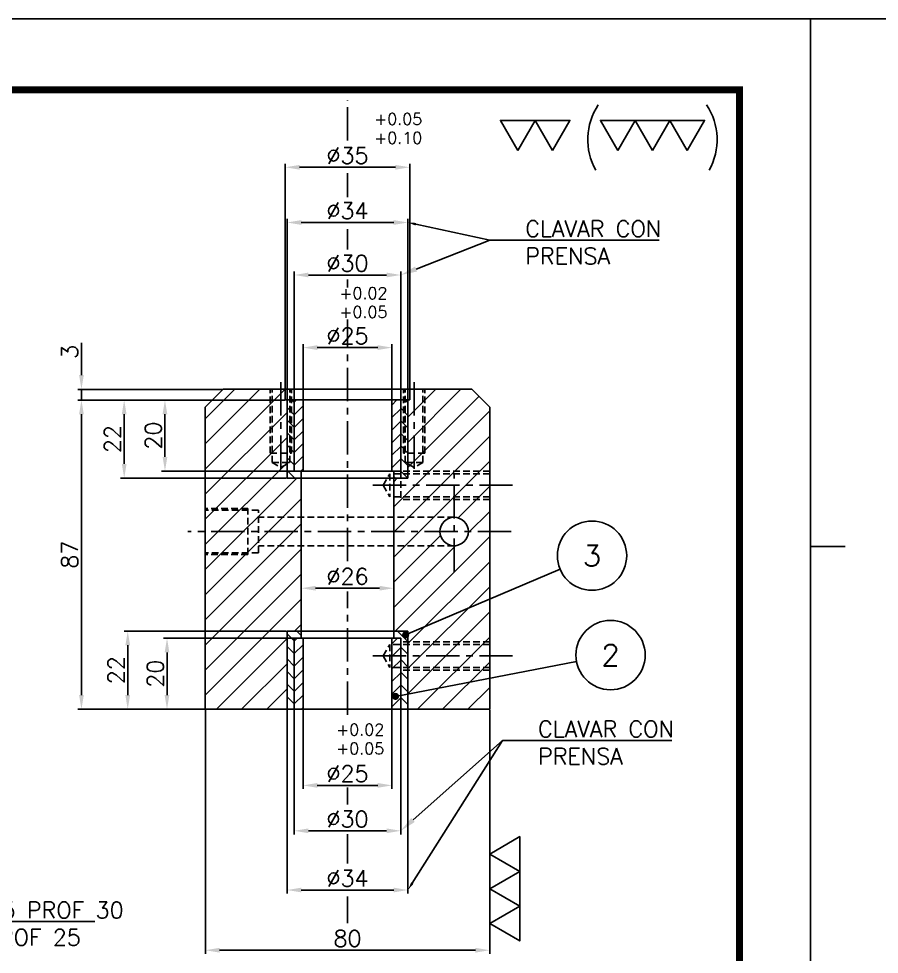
# Model space of a CAD drawing. Extents: x -13768 to 18086, y -10615 to 1188.
# Drawn here: x 1457.2 to 1699.3, y 924.8 to 1188 of the extents above; entities that cross this region are included whole.
import ezdxf
from ezdxf import colors
from ezdxf.entities.mleader import LeaderData, LeaderLine
from ezdxf.enums import TextEntityAlignment as Align
from ezdxf.math import Vec2, Vec3

# ---------------------------------------------------------------- set-up
doc = ezdxf.new("R2010")
doc.units = 0
doc.header["$LTSCALE"] = 7.5
doc.header["$MEASUREMENT"] = 0
doc.linetypes.add('CENTER', pattern=[2, 1.25, -0.25, 0.25, -0.25])
doc.linetypes.add('HIDDEN', pattern=[0.375, 0.25, -0.125])
doc.layers.get('0').update_dxf_attribs({"linetype": 'CONTINUOUS'})
doc.layers.get('DEFPOINTS').update_dxf_attribs({"linetype": 'CONTINUOUS'})
for name, color, linetype in [('0-CO', 3, 'CONTINUOUS'), ('0-POS', 3, 'CONTINUOUS'), ('CL', 1, 'CENTER'), ('CO', 3, 'CONTINUOUS'), ('OC', 1, 'HIDDEN'), ('POS', 3, 'CONTINUOUS'), ('RY', 5, 'CONTINUOUS')]:
    doc.layers.add(name, color=color, linetype=linetype)
doc.styles.add('ROMANS', font='ROMANS.SHX')
doc.dimstyles.new('2', dxfattribs={"dimscale": 2, "dimtxt": 2.3, "dimasz": 2, "dimexe": 0.5, "dimexo": 0.0625, "dimgap": 0.5, "dimtad": 1, "dimdec": 4, "dimdsep": 46, "dimtxsty": 'ROMANS', "dimcen": -2, "dimclrt": 7, "dimadec": 0, "dimazin": 0, "dimtfac": 0.869565, "dimtdec": 4, "dimtmove": 0, "dimatfit": 3, "dimfxl": 1, "dimtolj": 1, "dimarcsym": 0})
pattern_1 = [(135, (11611.4102, -10538.0623), (-1.76776695, -1.76776695), [])]

# ---------------------------------------------------------------- blocks, each defined once
blk = doc.blocks.new('A3G')
blk.add_line((0, 148.5), (9.75, 148.5))
blk.add_lwpolyline([(0, 297), (420, 297), (420, 0), (0, 0)], close=True)
at = {"const_width": 1}
blk.add_lwpolyline([(25, 287), (410, 287), (410, 10), (25, 10)], close=True, dxfattribs=at)
blk = doc.blocks.new('*D251')
at = {"layer": 'CO', "color": 0, "lineweight": -2}
for p, q in [((1532.2, 1083.88), (1532.2, 1147.21)), ((1536.2, 1146.21), (1563.2, 1146.21)), ((1567.2, 1083.88), (1567.2, 1147.21))]:
    blk.add_line(p, q, dxfattribs=at)
at = {"layer": 'CO', "color": 0}
for points in [[(1536.2, 1146.87), (1536.2, 1145.54), (1532.2, 1146.21)], [(1563.2, 1146.87), (1563.2, 1145.54), (1567.2, 1146.21)]]:
    blk.add_solid(points, dxfattribs=at)
at = {"layer": 'DEFPOINTS', "color": 0}
for p in [(1567.2, 1146.21), (1532.2, 1083.75), (1567.2, 1083.75)]:
    blk.add_point(p, dxfattribs=at)
at = {"layer": 'CO', "color": 7, "insert": (1549.7, 1149.51), "char_height": 4.6, "attachment_point": 5, "style": 'ROMANS'}
blk.add_mtext('\\A1;%%C35', dxfattribs=at)
blk = doc.blocks.new('*D252')
at = {"layer": 'CO', "color": 0, "lineweight": -2}
for p, q in [((1536.7, 1013.88), (1536.7, 1028.81)), ((1540.7, 1027.81), (1558.7, 1027.81)), ((1562.7, 1013.88), (1562.7, 1028.81))]:
    blk.add_line(p, q, dxfattribs=at)
at = {"layer": 'CO', "color": 0}
for points in [[(1540.7, 1028.48), (1540.7, 1027.15), (1536.7, 1027.81)], [(1558.7, 1028.48), (1558.7, 1027.15), (1562.7, 1027.81)]]:
    blk.add_solid(points, dxfattribs=at)
at = {"layer": 'DEFPOINTS', "color": 0}
for p in [(1562.7, 1027.81), (1536.7, 1013.75), (1562.7, 1013.75)]:
    blk.add_point(p, dxfattribs=at)
at = {"layer": 'CO', "color": 7, "insert": (1549.7, 1031.11), "char_height": 4.6, "attachment_point": 5, "style": 'ROMANS'}
blk.add_mtext('\\A1;%%C26', dxfattribs=at)
blk = doc.blocks.new('*D253')
at = {"layer": 'CO', "color": 0, "lineweight": -2}
for p, q in [((1537.2, 993.63), (1537.2, 971.35)), ((1562.2, 993.63), (1562.2, 971.35)), ((1541.2, 972.35), (1558.2, 972.35))]:
    blk.add_line(p, q, dxfattribs=at)
at = {"layer": 'CO', "color": 0}
for points in [[(1541.2, 973.02), (1541.2, 971.68), (1537.2, 972.35)], [(1558.2, 973.02), (1558.2, 971.68), (1562.2, 972.35)]]:
    blk.add_solid(points, dxfattribs=at)
at = {"layer": 'DEFPOINTS', "color": 0}
for p in [(1537.2, 993.75), (1562.2, 993.75), (1562.2, 972.35)]:
    blk.add_point(p, dxfattribs=at)
at = {"layer": 'CO', "color": 7, "insert": (1549.7, 975.65), "char_height": 4.6, "attachment_point": 5, "style": 'ROMANS'}
blk.add_mtext('\\A1;%%C25', dxfattribs=at)
blk = doc.blocks.new('*D254')
at = {"layer": 'CO', "color": 0, "lineweight": -2}
for p, q in [((1534.7, 993.63), (1534.7, 958.57)), ((1564.7, 993.63), (1564.7, 958.57)), ((1538.7, 959.57), (1560.7, 959.57))]:
    blk.add_line(p, q, dxfattribs=at)
at = {"layer": 'CO', "color": 0}
for points in [[(1538.7, 960.24), (1538.7, 958.91), (1534.7, 959.57)], [(1560.7, 960.24), (1560.7, 958.91), (1564.7, 959.57)]]:
    blk.add_solid(points, dxfattribs=at)
at = {"layer": 'DEFPOINTS', "color": 0}
for p in [(1534.7, 993.75), (1564.7, 993.75), (1564.7, 959.57)]:
    blk.add_point(p, dxfattribs=at)
at = {"layer": 'CO', "color": 7, "insert": (1549.7, 962.87), "char_height": 4.6, "attachment_point": 5, "style": 'ROMANS'}
blk.add_mtext('\\A1;%%C30', dxfattribs=at)
blk = doc.blocks.new('*D255')
at = {"layer": 'CO', "color": 0, "lineweight": -2}
for p, q in [((1509.7, 993.63), (1509.7, 924.98)), ((1589.7, 993.63), (1589.7, 924.98)), ((1513.7, 925.98), (1585.7, 925.98))]:
    blk.add_line(p, q, dxfattribs=at)
at = {"layer": 'CO', "color": 0}
for points in [[(1513.7, 926.65), (1513.7, 925.31), (1509.7, 925.98)], [(1585.7, 926.65), (1585.7, 925.31), (1589.7, 925.98)]]:
    blk.add_solid(points, dxfattribs=at)
at = {"layer": 'DEFPOINTS', "color": 0}
for p in [(1509.7, 993.75), (1589.7, 993.75), (1589.7, 925.98)]:
    blk.add_point(p, dxfattribs=at)
at = {"layer": 'CO', "color": 7, "insert": (1549.7, 929.28), "char_height": 4.6, "attachment_point": 5, "style": 'ROMANS'}
blk.add_mtext('\\A1;80', dxfattribs=at)
blk = doc.blocks.new('*D256')
at = {"layer": 'CO', "color": 0, "lineweight": -2}
for p, q in [((1474.85, 1087.75), (1474.85, 1096.82)), ((1514.57, 1083.75), (1473.85, 1083.75)), ((1474.85, 1080.75), (1474.85, 1083.75)), ((1532.07, 1080.75), (1473.85, 1080.75)), ((1474.85, 1076.75), (1474.85, 1072.75))]:
    blk.add_line(p, q, dxfattribs=at)
at = {"layer": 'CO', "color": 0}
for points in [[(1474.18, 1087.75), (1475.51, 1087.75), (1474.85, 1083.75)], [(1474.18, 1076.75), (1475.51, 1076.75), (1474.85, 1080.75)]]:
    blk.add_solid(points, dxfattribs=at)
at = {"layer": 'DEFPOINTS', "color": 0}
for p in [(1474.85, 1083.75), (1514.7, 1083.75), (1532.2, 1080.75)]:
    blk.add_point(p, dxfattribs=at)
at = {"layer": 'CO', "color": 7, "insert": (1471.55, 1094.29), "char_height": 4.6, "attachment_point": 5, "rotation": 90, "style": 'ROMANS'}
blk.add_mtext('\\A1;3', dxfattribs=at)
blk = doc.blocks.new('*D257')
at = {"layer": 'CO', "color": 0, "lineweight": -2}
for p, q in [((1532.07, 1080.75), (1497.34, 1080.75)), ((1498.34, 1076.75), (1498.34, 1064.75)), ((1534.57, 1060.75), (1497.34, 1060.75))]:
    blk.add_line(p, q, dxfattribs=at)
at = {"layer": 'CO', "color": 0}
for points in [[(1497.67, 1076.75), (1499.01, 1076.75), (1498.34, 1080.75)], [(1497.67, 1064.75), (1499.01, 1064.75), (1498.34, 1060.75)]]:
    blk.add_solid(points, dxfattribs=at)
at = {"layer": 'DEFPOINTS', "color": 0}
for p in [(1532.2, 1080.75), (1498.34, 1060.75), (1534.7, 1060.75)]:
    blk.add_point(p, dxfattribs=at)
at = {"layer": 'CO', "color": 7, "insert": (1495.04, 1070.75), "char_height": 4.6, "attachment_point": 5, "rotation": 90, "style": 'ROMANS'}
blk.add_mtext('\\A1;20', dxfattribs=at)
blk = doc.blocks.new('*D258')
at = {"layer": 'CO', "color": 0, "lineweight": -2}
for p, q in [((1534.57, 1013.75), (1497.92, 1013.75)), ((1498.92, 1009.75), (1498.92, 997.75)), ((1509.57, 993.75), (1497.92, 993.75))]:
    blk.add_line(p, q, dxfattribs=at)
at = {"layer": 'CO', "color": 0}
for points in [[(1498.25, 1009.75), (1499.58, 1009.75), (1498.92, 1013.75)], [(1498.25, 997.75), (1499.58, 997.75), (1498.92, 993.75)]]:
    blk.add_solid(points, dxfattribs=at)
at = {"layer": 'DEFPOINTS', "color": 0}
for p in [(1534.7, 1013.75), (1498.92, 993.75), (1509.7, 993.75)]:
    blk.add_point(p, dxfattribs=at)
at = {"layer": 'CO', "color": 7, "insert": (1495.62, 1003.75), "char_height": 4.6, "attachment_point": 5, "rotation": 90, "style": 'ROMANS'}
blk.add_mtext('\\A1;20', dxfattribs=at)
blk = doc.blocks.new('*D259')
at = {"layer": 'CO', "color": 0, "lineweight": -2}
for p, q in [((1532.07, 1080.75), (1473.85, 1080.75)), ((1474.85, 997.75), (1474.85, 1076.75)), ((1509.57, 993.75), (1473.85, 993.75))]:
    blk.add_line(p, q, dxfattribs=at)
at = {"layer": 'CO', "color": 0}
for points in [[(1474.18, 1076.75), (1475.51, 1076.75), (1474.85, 1080.75)], [(1474.18, 997.75), (1475.51, 997.75), (1474.85, 993.75)]]:
    blk.add_solid(points, dxfattribs=at)
at = {"layer": 'DEFPOINTS', "color": 0}
for p in [(1474.85, 1080.75), (1532.2, 1080.75), (1509.7, 993.75)]:
    blk.add_point(p, dxfattribs=at)
at = {"layer": 'CO', "color": 7, "insert": (1471.55, 1037.25), "char_height": 4.6, "attachment_point": 5, "rotation": 90, "style": 'ROMANS'}
blk.add_mtext('\\A1;87', dxfattribs=at)
blk = doc.blocks.new('TOL')
at = {"layer": '0-CO', "style": 'ROMANS'}
for tag, p in [('TOLSUP', (2.34, 3.94)), ('TOLINF', (2.34, 1.29))]:
    blk.add_attdef(tag, p, '', height=1.64, dxfattribs=at)
blk = doc.blocks.new('*D261')
at = {"layer": 'CO', "color": 0, "lineweight": -2}
for p, q in [((1537.2, 1080.88), (1537.2, 1096.49)), ((1541.2, 1095.49), (1558.2, 1095.49)), ((1562.2, 1080.88), (1562.2, 1096.49))]:
    blk.add_line(p, q, dxfattribs=at)
at = {"layer": 'CO', "color": 0}
for points in [[(1541.2, 1096.15), (1541.2, 1094.82), (1537.2, 1095.49)], [(1558.2, 1096.15), (1558.2, 1094.82), (1562.2, 1095.49)]]:
    blk.add_solid(points, dxfattribs=at)
at = {"layer": 'DEFPOINTS', "color": 0}
for p in [(1562.2, 1095.49), (1537.2, 1080.75), (1562.2, 1080.75)]:
    blk.add_point(p, dxfattribs=at)
at = {"layer": 'CO', "color": 7, "insert": (1549.7, 1098.79), "char_height": 4.6, "attachment_point": 5, "style": 'ROMANS'}
blk.add_mtext('\\A1;%%C25', dxfattribs=at)
blk = doc.blocks.new('*D262')
at = {"layer": 'CO', "color": 0, "lineweight": -2}
for p, q in [((1534.7, 1080.88), (1534.7, 1116.91)), ((1538.7, 1115.91), (1560.7, 1115.91)), ((1564.7, 1080.88), (1564.7, 1116.91))]:
    blk.add_line(p, q, dxfattribs=at)
at = {"layer": 'CO', "color": 0}
for points in [[(1538.7, 1116.58), (1538.7, 1115.25), (1534.7, 1115.91)], [(1560.7, 1116.58), (1560.7, 1115.25), (1564.7, 1115.91)]]:
    blk.add_solid(points, dxfattribs=at)
at = {"layer": 'DEFPOINTS', "color": 0}
for p in [(1564.7, 1115.91), (1534.7, 1080.75), (1564.7, 1080.75)]:
    blk.add_point(p, dxfattribs=at)
at = {"layer": 'CO', "color": 7, "insert": (1549.7, 1119.21), "char_height": 4.6, "attachment_point": 5, "style": 'ROMANS'}
blk.add_mtext('\\A1;%%C30', dxfattribs=at)
blk = doc.blocks.new('*D328')
at = {"layer": 'CO', "color": 0, "lineweight": -2}
for p, q in [((1532.57, 1015.75), (1486.87, 1015.75)), ((1487.87, 997.75), (1487.87, 1011.75)), ((1509.57, 993.75), (1486.87, 993.75))]:
    blk.add_line(p, q, dxfattribs=at)
at = {"layer": 'CO', "color": 0}
for points in [[(1487.2, 1011.75), (1488.53, 1011.75), (1487.87, 1015.75)], [(1487.2, 997.75), (1488.53, 997.75), (1487.87, 993.75)]]:
    blk.add_solid(points, dxfattribs=at)
at = {"layer": 'DEFPOINTS', "color": 0}
for p in [(1487.87, 1015.75), (1532.7, 1015.75), (1509.7, 993.75)]:
    blk.add_point(p, dxfattribs=at)
at = {"layer": 'CO', "color": 7, "insert": (1484.57, 1004.75), "char_height": 4.6, "attachment_point": 5, "rotation": 90, "style": 'ROMANS'}
blk.add_mtext('\\A1;22', dxfattribs=at)
blk = doc.blocks.new('*D329')
at = {"layer": 'CO', "color": 0, "lineweight": -2}
for p, q in [((1532.07, 1080.75), (1485.87, 1080.75)), ((1486.87, 1076.75), (1486.87, 1062.75)), ((1532.57, 1058.75), (1485.87, 1058.75))]:
    blk.add_line(p, q, dxfattribs=at)
at = {"layer": 'CO', "color": 0}
for points in [[(1486.2, 1076.75), (1487.53, 1076.75), (1486.87, 1080.75)], [(1486.2, 1062.75), (1487.53, 1062.75), (1486.87, 1058.75)]]:
    blk.add_solid(points, dxfattribs=at)
at = {"layer": 'DEFPOINTS', "color": 0}
for p in [(1532.2, 1080.75), (1486.87, 1058.75), (1532.7, 1058.75)]:
    blk.add_point(p, dxfattribs=at)
at = {"layer": 'CO', "color": 7, "insert": (1483.57, 1069.75), "char_height": 4.6, "attachment_point": 5, "rotation": 90, "style": 'ROMANS'}
blk.add_mtext('\\A1;22', dxfattribs=at)
blk = doc.blocks.new('*D330')
at = {"layer": 'CO', "color": 0, "lineweight": -2}
for p, q in [((1532.7, 993.63), (1532.7, 941.92)), ((1566.7, 993.63), (1566.7, 941.92)), ((1536.7, 942.92), (1562.7, 942.92))]:
    blk.add_line(p, q, dxfattribs=at)
at = {"layer": 'CO', "color": 0}
for points in [[(1536.7, 943.58), (1536.7, 942.25), (1532.7, 942.92)], [(1562.7, 943.58), (1562.7, 942.25), (1566.7, 942.92)]]:
    blk.add_solid(points, dxfattribs=at)
at = {"layer": 'DEFPOINTS', "color": 0}
for p in [(1532.7, 993.75), (1566.7, 993.75), (1566.7, 942.92)]:
    blk.add_point(p, dxfattribs=at)
at = {"layer": 'CO', "color": 7, "insert": (1549.7, 946.22), "char_height": 4.6, "attachment_point": 5, "style": 'ROMANS'}
blk.add_mtext('\\A1;%%C34', dxfattribs=at)
blk = doc.blocks.new('*D331')
at = {"layer": 'CO', "color": 0, "lineweight": -2}
for p, q in [((1532.7, 1080.88), (1532.7, 1131.68)), ((1566.7, 1080.88), (1566.7, 1131.68)), ((1536.7, 1130.68), (1562.7, 1130.68))]:
    blk.add_line(p, q, dxfattribs=at)
at = {"layer": 'CO', "color": 0}
for points in [[(1536.7, 1131.35), (1536.7, 1130.01), (1532.7, 1130.68)], [(1562.7, 1131.35), (1562.7, 1130.01), (1566.7, 1130.68)]]:
    blk.add_solid(points, dxfattribs=at)
at = {"layer": 'DEFPOINTS', "color": 0}
for p in [(1566.7, 1130.68), (1532.7, 1080.75), (1566.7, 1080.75)]:
    blk.add_point(p, dxfattribs=at)
at = {"layer": 'CO', "color": 7, "insert": (1549.7, 1133.98), "char_height": 4.6, "attachment_point": 5, "style": 'ROMANS'}
blk.add_mtext('\\A1;%%C34', dxfattribs=at)
blk = doc.blocks.new('POS')
at = {"layer": '0-POS'}
blk.add_circle((0, 0), 6.5, dxfattribs=at)
at = {"layer": '0-POS', "style": 'ROMANS', "flags": 4}
blk.add_attdef('P', text='', height=4, dxfattribs=at).set_placement((0, 0), align=Align.MIDDLE)

msp = doc.modelspace()

# ---------------------------------------------------------------- hatches: boundary and pattern name
at = {"layer": 'RY'}
h = msp.add_hatch(dxfattribs=at)
h.set_pattern_fill('ANSI31', color=256, scale=40, style=0)
h.set_pattern_definition([(45, (11611.41, -10538.0623), (-3.5355339, 3.5355339), [])])
h.paths.add_polyline_path([(1589.69673, 1078.75281), (1584.69673, 1083.75281), (1567.19673, 1083.75281), (1567.19673, 1080.75281), (1566.69673, 1080.75281), (1566.69673, 1058.75281), (1562.69673, 1058.75281), (1562.69673, 1056.75281), (1589.69673, 1056.75281)])
h.paths.add_polyline_path([(1579.69673, 1056.75281), (1562.69673, 1056.75281), (1562.69673, 1043.75281), (1575.69673, 1043.75281, -0.414213562), (1579.69673, 1047.75281)])
h.paths.add_polyline_path([(1589.69673, 1056.75281), (1579.69673, 1056.75281), (1579.69673, 1047.75281, -0.414213562), (1583.69673, 1043.75281), (1589.69673, 1043.75281)])
h.paths.add_polyline_path([(1575.69673, 1043.75281), (1562.69673, 1043.75281), (1562.69673, 1015.75281), (1566.69673, 1015.75281), (1566.69673, 1008.75281), (1589.69673, 1008.75281), (1589.69673, 1043.75281), (1583.69673, 1043.75281, -1)])
h.paths.add_polyline_path([(1589.69673, 1008.75281), (1566.69673, 1008.75281), (1566.69673, 993.75281), (1589.69673, 993.75281)])
h.paths.add_polyline_path([(1532.69673, 1015.75281), (1536.69673, 1015.75281), (1536.69673, 1043.75281), (1509.69673, 1043.75281), (1509.69673, 993.75281), (1532.69673, 993.75281)])
h.paths.add_polyline_path([(1536.69673, 1058.75281), (1532.69673, 1058.75281), (1532.69673, 1080.75281), (1532.19673, 1080.75281), (1532.19673, 1083.75281), (1514.69673, 1083.75281), (1509.69673, 1078.75281), (1509.69673, 1043.75281), (1536.69673, 1043.75281)])
h = msp.add_hatch(dxfattribs=at)
h.set_pattern_fill('ANSI31', color=256, scale=20, angle=90, style=0)
h.set_pattern_definition(pattern_1)
h.paths.add_polyline_path([(1566.69673, 1080.75281), (1564.69673, 1080.75281), (1564.69673, 1060.75281), (1562.69673, 1060.75281), (1562.69673, 1058.75281), (1566.69673, 1058.75281)])
h.paths.add_polyline_path([(1536.69673, 1060.75281), (1534.69673, 1060.75281), (1534.69673, 1080.75281), (1532.69673, 1080.75281), (1532.69673, 1058.75281), (1536.69673, 1058.75281)])
h = msp.add_hatch(dxfattribs=at)
h.set_pattern_fill('ANSI31', color=256, scale=20, style=0)
h.set_pattern_definition([(45, (12503.616, -11083.961), (-1.76776695, 1.76776695), [])])
h.paths.add_polyline_path([(1562.19673, 1060.75281), (1564.69673, 1060.75281), (1564.69673, 1080.75281), (1562.19673, 1080.75281)])
h.paths.add_polyline_path([(1537.19673, 1080.75281), (1534.69673, 1080.75281), (1534.69673, 1060.75281), (1537.19673, 1060.75281)])
h.paths.add_polyline_path([(1564.69673, 1013.75281), (1562.19673, 1013.75281), (1562.19673, 993.75281), (1564.69673, 993.75281)])
h.paths.add_polyline_path([(1534.69673, 993.75281), (1537.19673, 993.75281), (1537.19673, 1013.75281), (1534.69673, 1013.75281)])
h = msp.add_hatch(dxfattribs=at)
h.set_pattern_fill('ANSI31', color=256, scale=20, angle=90, style=0)
h.set_pattern_definition(pattern_1)
h.paths.add_polyline_path([(1534.69673, 1013.75281), (1536.69673, 1013.75281), (1536.69673, 1015.75281), (1532.69673, 1015.75281), (1532.69673, 993.75281), (1534.69673, 993.75281)])
h.paths.add_polyline_path([(1566.69673, 1004.75281), (1564.69673, 1004.75281), (1564.69673, 993.75281), (1566.69673, 993.75281)])
h.paths.add_polyline_path([(1566.69673, 1004.75281), (1566.69673, 1005.50281), (1564.69673, 1005.50281), (1564.69673, 1004.75281)])
h.paths.add_polyline_path([(1566.69673, 1008.75281), (1564.69673, 1008.75281), (1564.69673, 1005.50281), (1566.69673, 1005.50281)])
h.paths.add_polyline_path([(1566.69673, 1012.00281), (1564.69673, 1012.00281), (1564.69673, 1008.75281), (1566.69673, 1008.75281)])
h.paths.add_polyline_path([(1564.69673, 1012.75281), (1564.69673, 1012.00281), (1566.69673, 1012.00281), (1566.69673, 1012.75281)])
h.paths.add_polyline_path([(1566.69673, 1015.75281), (1562.69673, 1015.75281), (1562.69673, 1013.75281), (1564.69673, 1013.75281), (1564.69673, 1012.75281), (1566.69673, 1012.75281)])

# ---------------------------------------------------------------- linework, layer by layer
for p, q in [((1509.69673, 1078.75281), (1514.69673, 1083.75281)), ((1584.69673, 1083.75281), (1514.69673, 1083.75281)), ((1532.19673, 1080.75281), (1532.19673, 1083.75281)), ((1567.19673, 1080.75281), (1567.19673, 1083.75281)), ((1584.69673, 1083.75281), (1589.69673, 1078.75281)), ((1532.19673, 1080.75281), (1567.19673, 1080.75281)), ((1532.69673, 1080.75281), (1532.69673, 1058.75281)), ((1534.69673, 1080.75281), (1534.69673, 1060.75281)), ((1537.19673, 1080.75281), (1537.19673, 1060.75281)), ((1562.19673, 1060.75281), (1562.19673, 1080.75281)), ((1564.69673, 1060.75281), (1564.69673, 1080.75281)), ((1566.69673, 1058.75281), (1566.69673, 1080.75281)), ((1509.69673, 993.75281), (1509.69673, 1078.75281)), ((1589.69673, 993.75281), (1589.69673, 1078.75281)), ((1564.69673, 1060.75281), (1534.69673, 1060.75281)), ((1536.69673, 1060.75281), (1536.69673, 1013.75281)), ((1562.69673, 1013.75281), (1562.69673, 1060.75281)), ((1566.69673, 1058.75281), (1532.69673, 1058.75281)), ((1532.69673, 1015.75281), (1532.69673, 993.75281)), ((1566.69673, 1015.75281), (1532.69673, 1015.75281)), ((1534.69673, 1013.75281), (1534.69673, 993.75281)), ((1564.69673, 1013.75281), (1534.69673, 1013.75281)), ((1537.19673, 1013.75281), (1537.19673, 993.75281)), ((1562.19673, 993.75281), (1562.19673, 1013.75281)), ((1564.69673, 993.75281), (1564.69673, 1013.75281)), ((1566.69673, 993.75281), (1566.69673, 1015.75281)), ((1509.69673, 993.75281), (1589.69673, 993.75281))]:
    msp.add_line(p, q)
msp.add_circle((1579.69673, 1043.75281), 4)
at = {"layer": 'CL'}
for p, q in [((1549.69673, 1153.73234), (1549.69673, 1165.04319)), ((1549.69673, 1137.84369), (1549.69673, 1144.56984)), ((1549.69673, 1123.13033), (1549.69673, 1128.75978)), ((1549.69673, 1112.40938), (1549.69673, 1114.63403)), ((1549.69673, 1035.44731), (1549.69673, 1103.41527)), ((1530.9584, 1061.35696), (1530.9584, 1087.47828)), ((1568.43506, 1061.35696), (1568.43506, 1087.47828)), ((1579.69673, 1032.39141), (1579.69673, 1060.02462)), ((1556.8427, 1056.75281), (1596.12842, 1056.75281)), ((1595.75115, 1043.75281), (1504.76582, 1043.75281)), ((1549.69673, 992.2338), (1549.69673, 1026.87352)), ((1556.8427, 1008.75281), (1596.12842, 1008.75281)), ((1549.69673, 966.97923), (1549.69673, 971.79429)), ((1549.69673, 950.35673), (1549.69673, 958.63153)), ((1549.69673, 933.604), (1549.69673, 941.13177))]:
    msp.add_line(p, q, dxfattribs=at)
at = {"layer": 'CO'}
for points in [[(1597.6291, 1150.91536), (1602.51741, 1159.38215), (1592.7408, 1159.38215)], [(1607.40571, 1150.91536), (1612.29401, 1159.38215), (1602.51741, 1159.38215)], [(1625.72163, 1150.91536), (1630.60994, 1159.38215), (1620.83333, 1159.38215)], [(1635.49824, 1150.91536), (1640.38655, 1159.38215), (1630.60994, 1159.38215)], [(1645.27485, 1150.91536), (1650.16315, 1159.38215), (1640.38655, 1159.38215)], [(1589.69673, 953.04174), (1598.16352, 957.93004), (1598.16352, 948.15343)], [(1589.69673, 943.26513), (1598.16352, 948.15343), (1598.16352, 938.37682)], [(1589.69673, 933.48852), (1598.16352, 938.37682), (1598.16352, 928.60022)]]:
    msp.add_lwpolyline(points, close=True, dxfattribs=at)
for centre, start, end in [((1635.07449, 1153.98405), 146.5239677, 209.0231908), ((1635.92199, 1153.98405), 330.9768092, 33.4760323)]:
    msp.add_arc(centre, 17.76447, start, end, dxfattribs=at)
at = {"layer": 'OC'}
for p, q in [((1527.9584, 1065.75281), (1527.9584, 1083.75281)), ((1528.4584, 1063.19619), (1528.4584, 1083.75281)), ((1533.4584, 1063.19619), (1533.4584, 1083.75281)), ((1533.9584, 1065.75281), (1533.9584, 1083.75281)), ((1565.43506, 1065.75281), (1565.43506, 1083.75281)), ((1565.93506, 1063.19619), (1565.93506, 1083.75281)), ((1570.93506, 1063.19619), (1570.93506, 1083.75281)), ((1571.43506, 1065.75281), (1571.43506, 1083.75281)), ((1527.9584, 1065.75281), (1533.9584, 1065.75281)), ((1528.4584, 1063.19619), (1530.9584, 1061.75281)), ((1528.4584, 1063.19619), (1533.4584, 1063.19619)), ((1530.9584, 1061.75281), (1533.4584, 1063.19619)), ((1571.43506, 1065.75281), (1565.43506, 1065.75281)), ((1568.43506, 1061.75281), (1565.93506, 1063.19619)), ((1570.93506, 1063.19619), (1565.93506, 1063.19619)), ((1570.93506, 1063.19619), (1568.43506, 1061.75281)), ((1589.69673, 1060.75281), (1564.69673, 1060.75281)), ((1564.69673, 1060.75281), (1564.69673, 1052.75281)), ((1559.69673, 1056.75281), (1561.57312, 1060.00281)), ((1589.69673, 1060.00281), (1561.57312, 1060.00281)), ((1561.57312, 1060.00281), (1561.57312, 1053.50281)), ((1559.69673, 1056.75281), (1561.57312, 1053.50281)), ((1589.69673, 1053.50281), (1561.57312, 1053.50281)), ((1589.69673, 1052.75281), (1564.69673, 1052.75281)), ((1521.69673, 1050.25281), (1509.69673, 1050.25281)), ((1521.69673, 1037.25281), (1521.69673, 1050.25281)), ((1524.69673, 1049.75281), (1509.69673, 1049.75281)), ((1524.69673, 1037.75281), (1524.69673, 1049.75281)), ((1579.69673, 1047.75281), (1524.69673, 1047.75281)), ((1579.69673, 1039.75281), (1524.69673, 1039.75281)), ((1524.69673, 1037.75281), (1509.69673, 1037.75281)), ((1521.69673, 1037.25281), (1509.69673, 1037.25281)), ((1559.69673, 1008.75281), (1561.57312, 1012.00281)), ((1589.69673, 1012.00281), (1561.57312, 1012.00281)), ((1561.57312, 1012.00281), (1561.57312, 1005.50281)), ((1589.69673, 1012.75281), (1564.69673, 1012.75281)), ((1564.69673, 1012.75281), (1564.69673, 1004.75281)), ((1559.69673, 1008.75281), (1561.57312, 1005.50281)), ((1589.69673, 1005.50281), (1561.57312, 1005.50281)), ((1589.69673, 1004.75281), (1564.69673, 1004.75281))]:
    msp.add_line(p, q, dxfattribs=at)
at = {"layer": 'POS'}
for p, q in [((1609.52019, 1033.14792), (1566.05654, 1014.65717)), ((1614.12722, 1007.16064), (1563.20734, 997.38439))]:
    msp.add_line(p, q, dxfattribs=at)
at = {"layer": 'POS', "const_width": 1}
for points in [[(1565.55654, 1014.65717, 1), (1566.55654, 1014.65717, 1)], [(1562.70734, 997.38439, 1), (1563.70734, 997.38439, 1)]]:
    msp.add_lwpolyline(points, format="xyb", close=True, dxfattribs=at)

# ---------------------------------------------------------------- block references
at = {"xscale": 2, "yscale": 2, "zscale": 2}
msp.add_blockref('A3G', (840, 594), dxfattribs=at)
msp.add_blockref('A3G', (1680, 891))
at = {"layer": 'CO', "xscale": 2, "yscale": 2, "zscale": 2}
for p, values in [((1552.54462, 1150.2661), {'TOLINF': '+0.10', 'TOLSUP': '+0.05'}), ((1542.73931, 1101.2712), {'TOLINF': '+0.05', 'TOLSUP': '+0.02'}), ((1541.84278, 978.50477), {'TOLINF': '+0.05', 'TOLSUP': '+0.02'})]:
    msp.add_blockref('TOL', p, dxfattribs=at).add_auto_attribs(values)
at = {"layer": 'POS', "xscale": 1.5, "yscale": 1.5, "zscale": 1.5}
for p, values in [((1618.49203, 1036.96481), {'P': '3'}), ((1623.70234, 1008.99899), {'P': '2'})]:
    msp.add_blockref('POS', p, dxfattribs=at).add_auto_attribs(values)

# ---------------------------------------------------------------- dimensions: what is measured, and where the dimension line sits
at = {"layer": 'CO'}
for base, p1, p2, picture, middle in [((1567.19673, 1146.20692), (1532.19673, 1083.75281), (1567.19673, 1083.75281), '*D251', (1549.69673, 1149.50692)), ((1566.69673, 1130.67893), (1532.69673, 1080.75281), (1566.69673, 1080.75281), '*D331', (1549.69673, 1133.97893)), ((1562.19673, 1095.48512), (1537.19673, 1080.75281), (1562.19673, 1080.75281), '*D261', (1549.69673, 1098.78512)), ((1562.69673, 1027.81311), (1536.69673, 1013.75281), (1562.69673, 1013.75281), '*D252', (1549.69673, 1031.11311)), ((1566.69673, 942.91723), (1532.69673, 993.75281), (1566.69673, 993.75281), '*D330', (1549.69673, 946.21723)), ((1564.69673, 959.57275), (1534.69673, 993.75281), (1564.69673, 993.75281), '*D254', (1549.69673, 962.87275)), ((1562.19673, 972.34846), (1537.19673, 993.75281), (1562.19673, 993.75281), '*D253', (1549.69673, 975.64846))]:
    dim = msp.add_linear_dim(base=base, p1=p1, p2=p2, text='%%C<>', dimstyle='2', dxfattribs=at)
    dim.commit()
    dim.dimension.update_dxf_attribs({"geometry": picture, "text_midpoint": middle})
dim = msp.add_linear_dim(base=(1564.69673, 1115.91449), p1=(1534.69673, 1080.75281), p2=(1564.69673, 1080.75281), text='%%C<>', dimstyle='2', dxfattribs=at)
dim.commit()
dim.dimension.update_dxf_attribs({"geometry": '*D262', "text_midpoint": (1549.69673, 1115.91449), "dimtype": 160})
for base, p1, p2, picture, middle in [((1474.84505, 1083.75281), (1532.19673, 1080.75281), (1514.69673, 1083.75281), '*D256', (1471.54505, 1094.28614)), ((1474.84505, 1080.75281), (1509.69673, 993.75281), (1532.19673, 1080.75281), '*D259', (1471.54505, 1037.25281)), ((1486.8656, 1058.75281), (1532.19673, 1080.75281), (1532.69673, 1058.75281), '*D329', (1483.5656, 1069.75281)), ((1498.34014, 1060.75281), (1532.19673, 1080.75281), (1534.69673, 1060.75281), '*D257', (1495.04014, 1070.75281)), ((1487.8656, 1015.75281), (1509.69673, 993.75281), (1532.69673, 1015.75281), '*D328', (1484.5656, 1004.75281)), ((1498.91716, 993.75281), (1534.69673, 1013.75281), (1509.69673, 993.75281), '*D258', (1495.61716, 1003.75281))]:
    dim = msp.add_linear_dim(base=base, p1=p1, p2=p2, angle=90, dimstyle='2', dxfattribs=at)
    dim.commit()
    dim.dimension.update_dxf_attribs({"geometry": picture, "text_midpoint": middle})
dim = msp.add_linear_dim(base=(1589.69673, 925.98007), p1=(1509.69673, 993.75281), p2=(1589.69673, 993.75281), dimstyle='2', dxfattribs=at)
dim.commit()
dim.dimension.update_dxf_attribs({"geometry": '*D255', "text_midpoint": (1549.69673, 929.28007)})

# ---------------------------------------------------------------- leaders
ml = msp.add_multileader_mtext('Standard', dxfattribs=at)
ml.set_content('CLAVAR CON\\PPRENSA', color=7, style='ROMANS')
ml.set_leader_properties(color=256, linetype='ByLayer', lineweight=-1)
ml.build(insert=Vec2(0, 0))
ml.multileader.update_dxf_attribs({"text_left_attachment_type": 6, "text_right_attachment_type": 5, "dogleg_length": 4, "arrow_head_size": 4.6, "scale": 2})
ctx = ml.context
ctx.base_point, ctx.scale, ctx.char_height, ctx.arrow_head_size, ctx.plane_origin = Vec3(1597.72987, 1125.68565), 2, 4.6, 4.6, Vec3(1564.69673, 1115.91449)
ctx.left_attachment, ctx.right_attachment = 6, 5
notes = []
notes.append((ctx, [(0, (1, 1, 0), (1589.72987, 1125.68565), (1, 0), 8, [(0, [(1564.69673, 1115.91449)], 0, [])])]))
ctx.mtext.insert, ctx.mtext.flow_direction = Vec3(1599.72987, 1131.20565), 5
ml = msp.add_multileader_mtext('Standard', dxfattribs=at)
ml.set_content('', color=7, style='ROMANS')
ml.set_leader_properties(color=256, linetype='ByLayer', lineweight=-1)
ml.build(insert=Vec2(0, 0))
ml.multileader.update_dxf_attribs({"text_left_attachment_type": 6, "text_right_attachment_type": 5, "dogleg_length": 4, "arrow_head_size": 2.3})
ctx = ml.context
ctx.base_point, ctx.char_height, ctx.arrow_head_size, ctx.landing_gap_size, ctx.plane_origin = Vec3(1593.72987, 1125.68565), 2.3, 2.3, 1, Vec3(1566.69673, 1130.67893)
ctx.left_attachment, ctx.right_attachment = 6, 5
notes.append((ctx, [(0, (1, 1, 0), (1589.72987, 1125.68565), (1, 0), 4, [(0, [(1566.69673, 1130.67893)], 0, [])])]))
ctx.mtext.insert, ctx.mtext.flow_direction = Vec3(1594.72987, 1127.98565), 5
ml = msp.add_multileader_mtext('Standard', dxfattribs=at)
ml.set_content('4 AGUJ. %%C6.75 PROF 30\\PRM 8x1.25 PROF 25', color=7, style='ROMANS')
ml.set_leader_properties(color=256, linetype='ByLayer', lineweight=-1)
ml.build(insert=Vec2(0, 0))
ml.multileader.update_dxf_attribs({"text_left_attachment_type": 6, "text_right_attachment_type": 5, "dogleg_length": 4, "arrow_head_size": 4.6, "scale": 2})
ctx = ml.context
ctx.base_point, ctx.scale, ctx.char_height, ctx.arrow_head_size, ctx.plane_origin = Vec3(1409.19252, 934.04787), 2, 4.6, 4.6, Vec3(1388.43275, 1008.75281)
ctx.left_attachment, ctx.right_attachment = 6, 5
notes.append((ctx, [(0, (1, 1, 0), (1401.19252, 934.04787), (1, 0), 8, [(0, [(1388.43275, 1008.75281)], 0, [])])]))
ctx.mtext.insert, ctx.mtext.flow_direction = Vec3(1411.19252, 939.56787), 5
ml = msp.add_multileader_mtext('Standard', dxfattribs=at)
ml.set_content('CLAVAR CON\\PPRENSA', color=7, style='ROMANS')
ml.set_leader_properties(color=256, linetype='ByLayer', lineweight=-1)
ml.build(insert=Vec2(0, 0))
ml.multileader.update_dxf_attribs({"text_left_attachment_type": 6, "text_right_attachment_type": 5, "dogleg_length": 4, "arrow_head_size": 4.6, "scale": 2})
ctx = ml.context
ctx.base_point, ctx.scale, ctx.char_height, ctx.arrow_head_size, ctx.plane_origin = Vec3(1601.31463, 984.99564), 2, 4.6, 4.6, Vec3(1564.69673, 955.85434)
ctx.left_attachment, ctx.right_attachment = 6, 5
notes.append((ctx, [(0, (1, 1, 0), (1593.31463, 984.99564), (1, 0), 8, [(0, [(1564.69673, 959.57275)], 0, [])])]))
ctx.mtext.insert, ctx.mtext.flow_direction = Vec3(1603.31463, 990.51564), 5
ml = msp.add_multileader_mtext('Standard', dxfattribs=at)
ml.set_content('', color=7, style='ROMANS')
ml.set_leader_properties(color=256, linetype='ByLayer', lineweight=-1)
ml.build(insert=Vec2(0, 0))
ml.multileader.update_dxf_attribs({"text_left_attachment_type": 6, "text_right_attachment_type": 5, "dogleg_length": 4, "arrow_head_size": 2.3})
ctx = ml.context
ctx.base_point, ctx.char_height, ctx.arrow_head_size, ctx.landing_gap_size, ctx.plane_origin = Vec3(1597.31463, 984.99564), 2.3, 2.3, 1, Vec3(1566.69673, 942.91723)
ctx.left_attachment, ctx.right_attachment = 6, 5
notes.append((ctx, [(0, (1, 1, 0), (1593.31463, 984.99564), (1, 0), 4, [(0, [(1566.69673, 942.91723)], 0, [])])]))
ctx.mtext.insert, ctx.mtext.flow_direction = Vec3(1598.31463, 987.29564), 5
for ctx, leaders in notes:
    for number, flags, end, landing, length, lines in leaders:
        leader = LeaderData()
        leader.index, (leader.has_last_leader_line, leader.has_dogleg_vector, leader.attachment_direction) = number, flags
        leader.last_leader_point, leader.dogleg_vector, leader.dogleg_length = Vec3(end), Vec3(landing), length
        for number, points, colour, breaks in lines:
            line = LeaderLine()
            line.index, line.vertices, line.color, line.breaks = number, Vec3.list(points), colors.encode_raw_color(colour), breaks
            leader.lines.append(line)
        ctx.leaders.append(leader)

doc.saveas('drawing.dxf')
